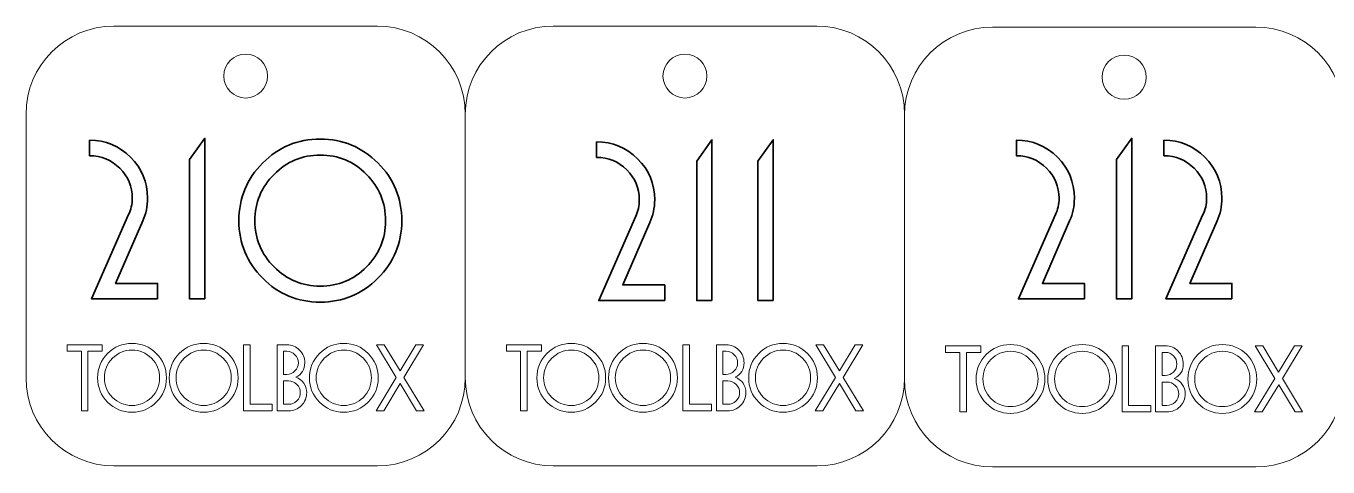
# Model space of a CAD drawing. Header units: inches. Extents: x 269 to 1026, y -294 to 278.
# Drawn here: x 269.5 to 417.7, y 123.6 to 173.7 of the extents above; entities that cross this region are included whole.
import ezdxf

# ---------------------------------------------------------------- set-up
doc = ezdxf.new("R2010")
doc.units = ezdxf.units.IN
doc.header["$MEASUREMENT"] = 0
doc.layers.add('Default', color=7, linetype='Continuous')

# ---------------------------------------------------------------- blocks, each defined once
blk = doc.blocks.new('block 373')
at = {"layer": 'Default', "color": 7, "lineweight": 35}
blk.add_lwpolyline([(289.83, 142.71), (288.09, 142.71), (288.09, 158.55), (289.83, 160.99), (289.83, 142.71)], dxfattribs=at)
for points, knots in [([(284.45, 142.71), (284.45, 142.71), (276.94, 142.71), (276.94, 142.71), (276.94, 142.71), (281.15, 152.31), (281.15, 152.31), (281.42, 152.86), (281.56, 153.48), (281.56, 154.18), (281.56, 155.5), (281.09, 156.63), (280.14, 157.57), (279.19, 158.52), (278.04, 158.99), (276.7, 158.99), (276.7, 158.99), (276.7, 160.76), (276.7, 160.76), (278.52, 160.76), (280.08, 160.11), (281.37, 158.83), (282.66, 157.55), (283.3, 156), (283.3, 154.18), (283.3, 153.24), (283.12, 152.38), (282.76, 151.58), (282.76, 151.58), (279.66, 144.48), (279.66, 144.48), (279.66, 144.48), (284.45, 144.48), (284.45, 144.48), (284.45, 144.48), (284.45, 142.71), (284.45, 142.71)], [0, 0, 0, 0, 1, 1, 1, 2, 2, 2, 3, 3, 3, 4, 4, 4, 5, 5, 5, 6, 6, 6, 7, 7, 7, 8, 8, 8, 9, 9, 9, 10, 10, 10, 11, 11, 11, 12, 12, 12, 12]), ([(312.24, 151.6), (312.24, 149.06), (311.34, 146.88), (309.52, 145.07), (307.71, 143.25), (305.52, 142.35), (302.96, 142.35), (300.39, 142.35), (298.21, 143.25), (296.41, 145.07), (294.6, 146.88), (293.7, 149.06), (293.7, 151.6), (293.7, 154.17), (294.6, 156.36), (296.41, 158.17), (298.21, 159.98), (300.39, 160.89), (302.96, 160.89), (305.52, 160.89), (307.71, 159.98), (309.52, 158.17), (311.34, 156.36), (312.24, 154.17), (312.24, 151.6)], [0, 0, 0, 0, 1, 1, 1, 2, 2, 2, 3, 3, 3, 4, 4, 4, 5, 5, 5, 6, 6, 6, 7, 7, 7, 8, 8, 8, 8]), ([(310.4, 151.6), (310.4, 153.67), (309.67, 155.43), (308.22, 156.88), (306.78, 158.34), (305.02, 159.07), (302.96, 159.07), (300.91, 159.07), (299.16, 158.34), (297.71, 156.88), (296.25, 155.43), (295.52, 153.67), (295.52, 151.6), (295.52, 149.56), (296.25, 147.81), (297.71, 146.35), (299.16, 144.9), (300.91, 144.17), (302.96, 144.17), (305.02, 144.17), (306.78, 144.9), (308.22, 146.35), (309.67, 147.81), (310.4, 149.56), (310.4, 151.6)], [0, 0, 0, 0, 1, 1, 1, 2, 2, 2, 3, 3, 3, 4, 4, 4, 5, 5, 5, 6, 6, 6, 7, 7, 7, 8, 8, 8, 8])]:
    blk.add_open_spline(points, degree=3, knots=knots, dxfattribs=at)
blk = doc.blocks.new('block 372')
at = {"layer": 'Default'}
blk.add_blockref('block 373', (0, 0), dxfattribs=at)
blk = doc.blocks.new('block 375')
at = {"layer": 'Default', "color": 7, "lineweight": 35}
for points in [[(347.55, 142.53), (345.81, 142.53), (345.81, 158.36), (347.55, 160.81), (347.55, 142.53)], [(354.52, 142.53), (352.78, 142.53), (352.78, 158.36), (354.52, 160.81), (354.52, 142.53)]]:
    blk.add_lwpolyline(points, dxfattribs=at)
blk.add_open_spline([(342.17, 142.53), (342.17, 142.53), (334.66, 142.53), (334.66, 142.53), (334.66, 142.53), (338.87, 152.12), (338.87, 152.12), (339.15, 152.68), (339.28, 153.3), (339.28, 154), (339.28, 155.31), (338.81, 156.44), (337.86, 157.39), (336.91, 158.33), (335.76, 158.81), (334.42, 158.81), (334.42, 158.81), (334.42, 160.57), (334.42, 160.57), (336.24, 160.57), (337.8, 159.93), (339.09, 158.65), (340.38, 157.37), (341.03, 155.82), (341.03, 154), (341.03, 153.06), (340.84, 152.19), (340.48, 151.4), (340.48, 151.4), (337.39, 144.3), (337.39, 144.3), (337.39, 144.3), (342.17, 144.3), (342.17, 144.3), (342.17, 144.3), (342.17, 142.53), (342.17, 142.53)], degree=3, knots=[0, 0, 0, 0, 1, 1, 1, 2, 2, 2, 3, 3, 3, 4, 4, 4, 5, 5, 5, 6, 6, 6, 7, 7, 7, 8, 8, 8, 9, 9, 9, 10, 10, 10, 11, 11, 11, 12, 12, 12, 12], dxfattribs=at)
blk = doc.blocks.new('block 374')
at = {"layer": 'Default'}
blk.add_blockref('block 375', (0, 0), dxfattribs=at)
blk = doc.blocks.new('block 377')
at = {"layer": 'Default', "color": 7, "lineweight": 35}
blk.add_lwpolyline([(395.33, 142.71), (393.59, 142.71), (393.59, 158.55), (395.33, 160.99), (395.33, 142.71)], dxfattribs=at)
for points in [[(389.95, 142.71), (389.95, 142.71), (382.43, 142.71), (382.43, 142.71), (382.43, 142.71), (386.65, 152.31), (386.65, 152.31), (386.92, 152.86), (387.06, 153.48), (387.06, 154.18), (387.06, 155.5), (386.59, 156.63), (385.64, 157.57), (384.69, 158.52), (383.54, 158.99), (382.2, 158.99), (382.2, 158.99), (382.2, 160.76), (382.2, 160.76), (384.02, 160.76), (385.57, 160.11), (386.87, 158.83), (388.16, 157.55), (388.8, 156), (388.8, 154.18), (388.8, 153.24), (388.62, 152.38), (388.26, 151.58), (388.26, 151.58), (385.16, 144.48), (385.16, 144.48), (385.16, 144.48), (389.95, 144.48), (389.95, 144.48), (389.95, 144.48), (389.95, 142.71), (389.95, 142.71)], [(406.74, 142.71), (406.74, 142.71), (399.23, 142.71), (399.23, 142.71), (399.23, 142.71), (403.44, 152.31), (403.44, 152.31), (403.72, 152.86), (403.86, 153.48), (403.86, 154.18), (403.86, 155.5), (403.38, 156.63), (402.43, 157.57), (401.48, 158.52), (400.34, 158.99), (398.99, 158.99), (398.99, 158.99), (398.99, 160.76), (398.99, 160.76), (400.81, 160.76), (402.37, 160.11), (403.66, 158.83), (404.95, 157.55), (405.6, 156), (405.6, 154.18), (405.6, 153.24), (405.42, 152.38), (405.05, 151.58), (405.05, 151.58), (401.96, 144.48), (401.96, 144.48), (401.96, 144.48), (406.74, 144.48), (406.74, 144.48), (406.74, 144.48), (406.74, 142.71), (406.74, 142.71)]]:
    blk.add_open_spline(points, degree=3, knots=[0, 0, 0, 0, 1, 1, 1, 2, 2, 2, 3, 3, 3, 4, 4, 4, 5, 5, 5, 6, 6, 6, 7, 7, 7, 8, 8, 8, 9, 9, 9, 10, 10, 10, 11, 11, 11, 12, 12, 12, 12], dxfattribs=at)
blk = doc.blocks.new('block 376')
at = {"layer": 'Default'}
blk.add_blockref('block 377', (0, 0), dxfattribs=at)
blk = doc.blocks.new('block 540')
at = {"layer": 'Default', "color": 240, "lineweight": 9}
blk.add_open_spline([(279.47, 123.74), (279.47, 123.74), (309.47, 123.74), (309.47, 123.74), (314.99, 123.74), (319.47, 128.22), (319.47, 133.74), (319.47, 133.74), (319.47, 163.74), (319.47, 163.74), (319.47, 169.26), (314.99, 173.74), (309.47, 173.74), (309.47, 173.74), (279.47, 173.74), (279.47, 173.74), (273.95, 173.74), (269.47, 169.26), (269.47, 163.74), (269.47, 163.74), (269.47, 133.74), (269.47, 133.74), (269.47, 128.22), (273.95, 123.74), (279.47, 123.74)], degree=3, knots=[0, 0, 0, 0, 1, 1, 1, 2, 2, 2, 3, 3, 3, 4, 4, 4, 5, 5, 5, 6, 6, 6, 7, 7, 7, 8, 8, 8, 8], dxfattribs=at)
blk = doc.blocks.new('block 541')
at = {"layer": 'Default', "color": 240, "lineweight": 9}
blk.add_open_spline([(291.97, 168.06), (291.97, 169.44), (293.09, 170.56), (294.47, 170.56), (295.85, 170.56), (296.97, 169.44), (296.97, 168.06), (296.97, 166.68), (295.85, 165.56), (294.47, 165.56), (293.09, 165.56), (291.97, 166.68), (291.97, 168.06)], degree=3, knots=[0, 0, 0, 0, 1, 1, 1, 2, 2, 2, 3, 3, 3, 4, 4, 4, 4], dxfattribs=at)
blk = doc.blocks.new('block 542')
at = {"layer": 'Default', "color": 7, "lineweight": 5}
blk.add_lwpolyline([(278.15, 136.76), (276.51, 136.76), (276.51, 129.98), (275.77, 129.98), (275.77, 136.76), (274.15, 136.76), (274.15, 137.51), (278.15, 137.51), (278.15, 136.76)], dxfattribs=at)
blk = doc.blocks.new('block 543')
at = {"layer": 'Default', "color": 7, "lineweight": 5}
blk.add_open_spline([(285.45, 133.74), (285.45, 132.66), (285.07, 131.74), (284.3, 130.98), (283.54, 130.21), (282.61, 129.83), (281.53, 129.83), (280.45, 129.83), (279.52, 130.21), (278.76, 130.98), (278, 131.74), (277.62, 132.66), (277.62, 133.74), (277.62, 134.82), (278, 135.75), (278.76, 136.51), (279.52, 137.28), (280.45, 137.66), (281.53, 137.66), (282.61, 137.66), (283.54, 137.28), (284.3, 136.51), (285.07, 135.75), (285.45, 134.82), (285.45, 133.74)], degree=3, knots=[0, 0, 0, 0, 1, 1, 1, 2, 2, 2, 3, 3, 3, 4, 4, 4, 5, 5, 5, 6, 6, 6, 7, 7, 7, 8, 8, 8, 8], dxfattribs=at)
blk = doc.blocks.new('block 544')
at = {"layer": 'Default', "color": 7, "lineweight": 5}
blk.add_open_spline([(284.67, 133.74), (284.67, 134.61), (284.37, 135.35), (283.75, 135.97), (283.14, 136.58), (282.4, 136.89), (281.53, 136.89), (280.67, 136.89), (279.93, 136.58), (279.31, 135.97), (278.7, 135.35), (278.39, 134.61), (278.39, 133.74), (278.39, 132.88), (278.7, 132.14), (279.31, 131.52), (279.93, 130.91), (280.67, 130.6), (281.53, 130.6), (282.4, 130.6), (283.14, 130.91), (283.75, 131.52), (284.37, 132.14), (284.67, 132.88), (284.67, 133.74)], degree=3, knots=[0, 0, 0, 0, 1, 1, 1, 2, 2, 2, 3, 3, 3, 4, 4, 4, 5, 5, 5, 6, 6, 6, 7, 7, 7, 8, 8, 8, 8], dxfattribs=at)
blk = doc.blocks.new('block 545')
at = {"layer": 'Default', "color": 7, "lineweight": 5}
blk.add_open_spline([(293.61, 133.74), (293.61, 132.66), (293.23, 131.74), (292.47, 130.98), (291.7, 130.21), (290.78, 129.83), (289.69, 129.83), (288.61, 129.83), (287.68, 130.21), (286.92, 130.98), (286.16, 131.74), (285.78, 132.66), (285.78, 133.74), (285.78, 134.82), (286.16, 135.75), (286.92, 136.51), (287.68, 137.28), (288.61, 137.66), (289.69, 137.66), (290.78, 137.66), (291.7, 137.28), (292.47, 136.51), (293.23, 135.75), (293.61, 134.82), (293.61, 133.74)], degree=3, knots=[0, 0, 0, 0, 1, 1, 1, 2, 2, 2, 3, 3, 3, 4, 4, 4, 5, 5, 5, 6, 6, 6, 7, 7, 7, 8, 8, 8, 8], dxfattribs=at)
blk = doc.blocks.new('block 546')
at = {"layer": 'Default', "color": 7, "lineweight": 5}
blk.add_open_spline([(292.83, 133.74), (292.83, 134.61), (292.53, 135.35), (291.92, 135.97), (291.3, 136.58), (290.56, 136.89), (289.69, 136.89), (288.83, 136.89), (288.09, 136.58), (287.47, 135.97), (286.86, 135.35), (286.55, 134.61), (286.55, 133.74), (286.55, 132.88), (286.86, 132.14), (287.47, 131.52), (288.09, 130.91), (288.83, 130.6), (289.69, 130.6), (290.56, 130.6), (291.3, 130.91), (291.92, 131.52), (292.53, 132.14), (292.83, 132.88), (292.83, 133.74)], degree=3, knots=[0, 0, 0, 0, 1, 1, 1, 2, 2, 2, 3, 3, 3, 4, 4, 4, 5, 5, 5, 6, 6, 6, 7, 7, 7, 8, 8, 8, 8], dxfattribs=at)
blk = doc.blocks.new('block 547')
at = {"layer": 'Default', "color": 7, "lineweight": 5}
blk.add_lwpolyline([(297.5, 129.98), (294.24, 129.98), (294.24, 137.51), (294.98, 137.51), (294.98, 130.73), (297.5, 130.73), (297.5, 129.98)], dxfattribs=at)
blk = doc.blocks.new('block 548')
at = {"layer": 'Default', "color": 7, "lineweight": 5}
blk.add_open_spline([(301.42, 132.06), (301.42, 131.49), (301.22, 131), (300.81, 130.59), (300.41, 130.19), (299.92, 129.98), (299.35, 129.98), (299.35, 129.98), (298.05, 129.98), (298.05, 129.98), (298.05, 129.98), (298.05, 137.51), (298.05, 137.51), (298.05, 137.51), (299.17, 137.51), (299.17, 137.51), (299.74, 137.51), (300.22, 137.31), (300.61, 136.9), (301.01, 136.5), (301.2, 136.01), (301.2, 135.44), (301.2, 134.69), (300.86, 134.14), (300.18, 133.81), (300.56, 133.67), (300.87, 133.44), (301.09, 133.13), (301.31, 132.82), (301.42, 132.46), (301.42, 132.06)], degree=3, knots=[0, 0, 0, 0, 1, 1, 1, 2, 2, 2, 3, 3, 3, 4, 4, 4, 5, 5, 5, 6, 6, 6, 7, 7, 7, 8, 8, 8, 9, 9, 9, 10, 10, 10, 10], dxfattribs=at)
blk = doc.blocks.new('block 549')
at = {"layer": 'Default', "color": 7, "lineweight": 5}
blk.add_open_spline([(300.47, 135.44), (300.47, 135.8), (300.34, 136.11), (300.08, 136.37), (299.83, 136.63), (299.52, 136.76), (299.17, 136.76), (299.17, 136.76), (298.79, 136.76), (298.79, 136.76), (298.79, 136.76), (298.79, 134.13), (298.79, 134.13), (298.79, 134.13), (299.14, 134.13), (299.14, 134.13), (299.51, 134.13), (299.82, 134.26), (300.08, 134.52), (300.34, 134.78), (300.47, 135.08), (300.47, 135.44)], degree=3, knots=[0, 0, 0, 0, 1, 1, 1, 2, 2, 2, 3, 3, 3, 4, 4, 4, 5, 5, 5, 6, 6, 6, 7, 7, 7, 7], dxfattribs=at)
blk = doc.blocks.new('block 550')
at = {"layer": 'Default', "color": 7, "lineweight": 5}
blk.add_open_spline([(300.69, 132.06), (300.69, 132.42), (300.56, 132.74), (300.29, 133), (300.03, 133.26), (299.71, 133.39), (299.34, 133.39), (299.34, 133.39), (298.79, 133.39), (298.79, 133.39), (298.79, 133.39), (298.79, 130.73), (298.79, 130.73), (298.79, 130.73), (299.34, 130.73), (299.34, 130.73), (299.71, 130.73), (300.03, 130.86), (300.29, 131.12), (300.56, 131.38), (300.69, 131.69), (300.69, 132.06)], degree=3, knots=[0, 0, 0, 0, 1, 1, 1, 2, 2, 2, 3, 3, 3, 4, 4, 4, 5, 5, 5, 6, 6, 6, 7, 7, 7, 7], dxfattribs=at)
blk = doc.blocks.new('block 551')
at = {"layer": 'Default', "color": 7, "lineweight": 5}
blk.add_open_spline([(309.56, 133.74), (309.56, 132.66), (309.18, 131.74), (308.42, 130.98), (307.65, 130.21), (306.73, 129.83), (305.64, 129.83), (304.56, 129.83), (303.63, 130.21), (302.87, 130.98), (302.11, 131.74), (301.73, 132.66), (301.73, 133.74), (301.73, 134.82), (302.11, 135.75), (302.87, 136.51), (303.63, 137.28), (304.56, 137.66), (305.64, 137.66), (306.73, 137.66), (307.65, 137.28), (308.42, 136.51), (309.18, 135.75), (309.56, 134.82), (309.56, 133.74)], degree=3, knots=[0, 0, 0, 0, 1, 1, 1, 2, 2, 2, 3, 3, 3, 4, 4, 4, 5, 5, 5, 6, 6, 6, 7, 7, 7, 8, 8, 8, 8], dxfattribs=at)
blk = doc.blocks.new('block 552')
at = {"layer": 'Default', "color": 7, "lineweight": 5}
blk.add_open_spline([(308.78, 133.74), (308.78, 134.61), (308.48, 135.35), (307.87, 135.97), (307.25, 136.58), (306.51, 136.89), (305.64, 136.89), (304.78, 136.89), (304.04, 136.58), (303.42, 135.97), (302.81, 135.35), (302.5, 134.61), (302.5, 133.74), (302.5, 132.88), (302.81, 132.14), (303.42, 131.52), (304.04, 130.91), (304.78, 130.6), (305.64, 130.6), (306.51, 130.6), (307.25, 130.91), (307.87, 131.52), (308.48, 132.14), (308.78, 132.88), (308.78, 133.74)], degree=3, knots=[0, 0, 0, 0, 1, 1, 1, 2, 2, 2, 3, 3, 3, 4, 4, 4, 5, 5, 5, 6, 6, 6, 7, 7, 7, 8, 8, 8, 8], dxfattribs=at)
blk = doc.blocks.new('block 553')
at = {"layer": 'Default', "color": 7, "lineweight": 5}
blk.add_lwpolyline([(314.79, 129.98), (313.92, 129.98), (312.06, 133.08), (310.18, 129.98), (309.31, 129.98), (311.62, 133.78), (309.37, 137.51), (310.24, 137.51), (312.05, 134.52), (313.86, 137.51), (314.73, 137.51), (312.49, 133.78), (314.79, 129.98)], dxfattribs=at)
blk = doc.blocks.new('block 554')
at = {"layer": 'Default', "color": 240, "lineweight": 9}
blk.add_open_spline([(329.47, 123.74), (329.47, 123.74), (359.47, 123.74), (359.47, 123.74), (364.99, 123.74), (369.47, 128.22), (369.47, 133.74), (369.47, 133.74), (369.47, 163.74), (369.47, 163.74), (369.47, 169.26), (364.99, 173.74), (359.47, 173.74), (359.47, 173.74), (329.47, 173.74), (329.47, 173.74), (323.95, 173.74), (319.47, 169.26), (319.47, 163.74), (319.47, 163.74), (319.47, 133.74), (319.47, 133.74), (319.47, 128.22), (323.95, 123.74), (329.47, 123.74)], degree=3, knots=[0, 0, 0, 0, 1, 1, 1, 2, 2, 2, 3, 3, 3, 4, 4, 4, 5, 5, 5, 6, 6, 6, 7, 7, 7, 8, 8, 8, 8], dxfattribs=at)
blk = doc.blocks.new('block 555')
at = {"layer": 'Default', "color": 240, "lineweight": 9}
blk.add_open_spline([(341.97, 168.06), (341.97, 169.44), (343.09, 170.56), (344.47, 170.56), (345.85, 170.56), (346.97, 169.44), (346.97, 168.06), (346.97, 166.68), (345.85, 165.56), (344.47, 165.56), (343.09, 165.56), (341.97, 166.68), (341.97, 168.06)], degree=3, knots=[0, 0, 0, 0, 1, 1, 1, 2, 2, 2, 3, 3, 3, 4, 4, 4, 4], dxfattribs=at)
blk = doc.blocks.new('block 556')
at = {"layer": 'Default', "color": 7, "lineweight": 5}
blk.add_lwpolyline([(328.15, 136.76), (326.51, 136.76), (326.51, 129.98), (325.77, 129.98), (325.77, 136.76), (324.15, 136.76), (324.15, 137.51), (328.15, 137.51), (328.15, 136.76)], dxfattribs=at)
blk = doc.blocks.new('block 557')
at = {"layer": 'Default', "color": 7, "lineweight": 5}
blk.add_open_spline([(335.45, 133.74), (335.45, 132.66), (335.07, 131.74), (334.3, 130.98), (333.54, 130.21), (332.61, 129.83), (331.53, 129.83), (330.45, 129.83), (329.52, 130.21), (328.76, 130.98), (328, 131.74), (327.62, 132.66), (327.62, 133.74), (327.62, 134.82), (328, 135.75), (328.76, 136.51), (329.52, 137.28), (330.45, 137.66), (331.53, 137.66), (332.61, 137.66), (333.54, 137.28), (334.3, 136.51), (335.07, 135.75), (335.45, 134.82), (335.45, 133.74)], degree=3, knots=[0, 0, 0, 0, 1, 1, 1, 2, 2, 2, 3, 3, 3, 4, 4, 4, 5, 5, 5, 6, 6, 6, 7, 7, 7, 8, 8, 8, 8], dxfattribs=at)
blk = doc.blocks.new('block 558')
at = {"layer": 'Default', "color": 7, "lineweight": 5}
blk.add_open_spline([(334.67, 133.74), (334.67, 134.61), (334.37, 135.35), (333.75, 135.97), (333.14, 136.58), (332.4, 136.89), (331.53, 136.89), (330.67, 136.89), (329.93, 136.58), (329.31, 135.97), (328.7, 135.35), (328.39, 134.61), (328.39, 133.74), (328.39, 132.88), (328.7, 132.14), (329.31, 131.52), (329.93, 130.91), (330.67, 130.6), (331.53, 130.6), (332.4, 130.6), (333.14, 130.91), (333.75, 131.52), (334.37, 132.14), (334.67, 132.88), (334.67, 133.74)], degree=3, knots=[0, 0, 0, 0, 1, 1, 1, 2, 2, 2, 3, 3, 3, 4, 4, 4, 5, 5, 5, 6, 6, 6, 7, 7, 7, 8, 8, 8, 8], dxfattribs=at)
blk = doc.blocks.new('block 559')
at = {"layer": 'Default', "color": 7, "lineweight": 5}
blk.add_open_spline([(343.61, 133.74), (343.61, 132.66), (343.23, 131.74), (342.47, 130.98), (341.7, 130.21), (340.78, 129.83), (339.69, 129.83), (338.61, 129.83), (337.68, 130.21), (336.92, 130.98), (336.16, 131.74), (335.78, 132.66), (335.78, 133.74), (335.78, 134.82), (336.16, 135.75), (336.92, 136.51), (337.68, 137.28), (338.61, 137.66), (339.69, 137.66), (340.78, 137.66), (341.7, 137.28), (342.47, 136.51), (343.23, 135.75), (343.61, 134.82), (343.61, 133.74)], degree=3, knots=[0, 0, 0, 0, 1, 1, 1, 2, 2, 2, 3, 3, 3, 4, 4, 4, 5, 5, 5, 6, 6, 6, 7, 7, 7, 8, 8, 8, 8], dxfattribs=at)
blk = doc.blocks.new('block 560')
at = {"layer": 'Default', "color": 7, "lineweight": 5}
blk.add_open_spline([(342.83, 133.74), (342.83, 134.61), (342.53, 135.35), (341.92, 135.97), (341.3, 136.58), (340.56, 136.89), (339.69, 136.89), (338.83, 136.89), (338.09, 136.58), (337.47, 135.97), (336.86, 135.35), (336.55, 134.61), (336.55, 133.74), (336.55, 132.88), (336.86, 132.14), (337.47, 131.52), (338.09, 130.91), (338.83, 130.6), (339.69, 130.6), (340.56, 130.6), (341.3, 130.91), (341.92, 131.52), (342.53, 132.14), (342.83, 132.88), (342.83, 133.74)], degree=3, knots=[0, 0, 0, 0, 1, 1, 1, 2, 2, 2, 3, 3, 3, 4, 4, 4, 5, 5, 5, 6, 6, 6, 7, 7, 7, 8, 8, 8, 8], dxfattribs=at)
blk = doc.blocks.new('block 561')
at = {"layer": 'Default', "color": 7, "lineweight": 5}
blk.add_lwpolyline([(347.5, 129.98), (344.24, 129.98), (344.24, 137.51), (344.98, 137.51), (344.98, 130.73), (347.5, 130.73), (347.5, 129.98)], dxfattribs=at)
blk = doc.blocks.new('block 562')
at = {"layer": 'Default', "color": 7, "lineweight": 5}
blk.add_open_spline([(351.42, 132.06), (351.42, 131.49), (351.22, 131), (350.81, 130.59), (350.41, 130.19), (349.92, 129.98), (349.35, 129.98), (349.35, 129.98), (348.05, 129.98), (348.05, 129.98), (348.05, 129.98), (348.05, 137.51), (348.05, 137.51), (348.05, 137.51), (349.17, 137.51), (349.17, 137.51), (349.74, 137.51), (350.22, 137.31), (350.61, 136.9), (351.01, 136.5), (351.2, 136.01), (351.2, 135.44), (351.2, 134.69), (350.86, 134.14), (350.18, 133.81), (350.56, 133.67), (350.87, 133.44), (351.09, 133.13), (351.31, 132.82), (351.42, 132.46), (351.42, 132.06)], degree=3, knots=[0, 0, 0, 0, 1, 1, 1, 2, 2, 2, 3, 3, 3, 4, 4, 4, 5, 5, 5, 6, 6, 6, 7, 7, 7, 8, 8, 8, 9, 9, 9, 10, 10, 10, 10], dxfattribs=at)
blk = doc.blocks.new('block 563')
at = {"layer": 'Default', "color": 7, "lineweight": 5}
blk.add_open_spline([(350.47, 135.44), (350.47, 135.8), (350.34, 136.11), (350.08, 136.37), (349.83, 136.63), (349.52, 136.76), (349.17, 136.76), (349.17, 136.76), (348.79, 136.76), (348.79, 136.76), (348.79, 136.76), (348.79, 134.13), (348.79, 134.13), (348.79, 134.13), (349.14, 134.13), (349.14, 134.13), (349.51, 134.13), (349.82, 134.26), (350.08, 134.52), (350.34, 134.78), (350.47, 135.08), (350.47, 135.44)], degree=3, knots=[0, 0, 0, 0, 1, 1, 1, 2, 2, 2, 3, 3, 3, 4, 4, 4, 5, 5, 5, 6, 6, 6, 7, 7, 7, 7], dxfattribs=at)
blk = doc.blocks.new('block 564')
at = {"layer": 'Default', "color": 7, "lineweight": 5}
blk.add_open_spline([(350.69, 132.06), (350.69, 132.42), (350.56, 132.74), (350.29, 133), (350.03, 133.26), (349.71, 133.39), (349.34, 133.39), (349.34, 133.39), (348.79, 133.39), (348.79, 133.39), (348.79, 133.39), (348.79, 130.73), (348.79, 130.73), (348.79, 130.73), (349.34, 130.73), (349.34, 130.73), (349.71, 130.73), (350.03, 130.86), (350.29, 131.12), (350.56, 131.38), (350.69, 131.69), (350.69, 132.06)], degree=3, knots=[0, 0, 0, 0, 1, 1, 1, 2, 2, 2, 3, 3, 3, 4, 4, 4, 5, 5, 5, 6, 6, 6, 7, 7, 7, 7], dxfattribs=at)
blk = doc.blocks.new('block 565')
at = {"layer": 'Default', "color": 7, "lineweight": 5}
blk.add_open_spline([(359.56, 133.74), (359.56, 132.66), (359.18, 131.74), (358.42, 130.98), (357.65, 130.21), (356.73, 129.83), (355.64, 129.83), (354.56, 129.83), (353.63, 130.21), (352.87, 130.98), (352.11, 131.74), (351.73, 132.66), (351.73, 133.74), (351.73, 134.82), (352.11, 135.75), (352.87, 136.51), (353.63, 137.28), (354.56, 137.66), (355.64, 137.66), (356.73, 137.66), (357.65, 137.28), (358.42, 136.51), (359.18, 135.75), (359.56, 134.82), (359.56, 133.74)], degree=3, knots=[0, 0, 0, 0, 1, 1, 1, 2, 2, 2, 3, 3, 3, 4, 4, 4, 5, 5, 5, 6, 6, 6, 7, 7, 7, 8, 8, 8, 8], dxfattribs=at)
blk = doc.blocks.new('block 566')
at = {"layer": 'Default', "color": 7, "lineweight": 5}
blk.add_open_spline([(358.78, 133.74), (358.78, 134.61), (358.48, 135.35), (357.87, 135.97), (357.25, 136.58), (356.51, 136.89), (355.64, 136.89), (354.78, 136.89), (354.04, 136.58), (353.42, 135.97), (352.81, 135.35), (352.5, 134.61), (352.5, 133.74), (352.5, 132.88), (352.81, 132.14), (353.42, 131.52), (354.04, 130.91), (354.78, 130.6), (355.64, 130.6), (356.51, 130.6), (357.25, 130.91), (357.87, 131.52), (358.48, 132.14), (358.78, 132.88), (358.78, 133.74)], degree=3, knots=[0, 0, 0, 0, 1, 1, 1, 2, 2, 2, 3, 3, 3, 4, 4, 4, 5, 5, 5, 6, 6, 6, 7, 7, 7, 8, 8, 8, 8], dxfattribs=at)
blk = doc.blocks.new('block 567')
at = {"layer": 'Default', "color": 7, "lineweight": 5}
blk.add_lwpolyline([(364.79, 129.98), (363.92, 129.98), (362.06, 133.08), (360.18, 129.98), (359.31, 129.98), (361.62, 133.78), (359.37, 137.51), (360.24, 137.51), (362.05, 134.52), (363.86, 137.51), (364.73, 137.51), (362.49, 133.78), (364.79, 129.98)], dxfattribs=at)
blk = doc.blocks.new('block 569')
at = {"layer": 'Default', "color": 240, "lineweight": 9}
blk.add_open_spline([(379.47, 123.61), (379.47, 123.61), (409.47, 123.61), (409.47, 123.61), (414.99, 123.61), (419.47, 128.09), (419.47, 133.61), (419.47, 133.61), (419.47, 163.61), (419.47, 163.61), (419.47, 169.13), (414.99, 173.61), (409.47, 173.61), (409.47, 173.61), (379.47, 173.61), (379.47, 173.61), (373.95, 173.61), (369.47, 169.13), (369.47, 163.61), (369.47, 163.61), (369.47, 133.61), (369.47, 133.61), (369.47, 128.09), (373.95, 123.61), (379.47, 123.61)], degree=3, knots=[0, 0, 0, 0, 1, 1, 1, 2, 2, 2, 3, 3, 3, 4, 4, 4, 5, 5, 5, 6, 6, 6, 7, 7, 7, 8, 8, 8, 8], dxfattribs=at)
blk = doc.blocks.new('block 570')
at = {"layer": 'Default', "color": 240, "lineweight": 9}
blk.add_open_spline([(391.97, 167.93), (391.97, 169.31), (393.09, 170.43), (394.47, 170.43), (395.85, 170.43), (396.97, 169.31), (396.97, 167.93), (396.97, 166.55), (395.85, 165.43), (394.47, 165.43), (393.09, 165.43), (391.97, 166.55), (391.97, 167.93)], degree=3, knots=[0, 0, 0, 0, 1, 1, 1, 2, 2, 2, 3, 3, 3, 4, 4, 4, 4], dxfattribs=at)
blk = doc.blocks.new('block 572')
at = {"layer": 'Default', "color": 7, "lineweight": 5}
blk.add_lwpolyline([(378.15, 136.63), (376.51, 136.63), (376.51, 129.86), (375.77, 129.86), (375.77, 136.63), (374.15, 136.63), (374.15, 137.38), (378.15, 137.38), (378.15, 136.63)], dxfattribs=at)
blk = doc.blocks.new('block 573')
at = {"layer": 'Default', "color": 7, "lineweight": 5}
blk.add_open_spline([(385.45, 133.61), (385.45, 132.54), (385.07, 131.61), (384.3, 130.85), (383.54, 130.08), (382.61, 129.7), (381.53, 129.7), (380.45, 129.7), (379.52, 130.08), (378.76, 130.85), (378, 131.61), (377.62, 132.54), (377.62, 133.61), (377.62, 134.7), (378, 135.62), (378.76, 136.39), (379.52, 137.15), (380.45, 137.53), (381.53, 137.53), (382.61, 137.53), (383.54, 137.15), (384.3, 136.39), (385.07, 135.62), (385.45, 134.7), (385.45, 133.61)], degree=3, knots=[0, 0, 0, 0, 1, 1, 1, 2, 2, 2, 3, 3, 3, 4, 4, 4, 5, 5, 5, 6, 6, 6, 7, 7, 7, 8, 8, 8, 8], dxfattribs=at)
blk = doc.blocks.new('block 574')
at = {"layer": 'Default', "color": 7, "lineweight": 5}
blk.add_open_spline([(384.67, 133.61), (384.67, 134.48), (384.37, 135.23), (383.75, 135.84), (383.14, 136.46), (382.4, 136.76), (381.53, 136.76), (380.67, 136.76), (379.93, 136.46), (379.31, 135.84), (378.7, 135.23), (378.39, 134.48), (378.39, 133.61), (378.39, 132.75), (378.7, 132.01), (379.31, 131.39), (379.93, 130.78), (380.67, 130.47), (381.53, 130.47), (382.4, 130.47), (383.14, 130.78), (383.75, 131.39), (384.37, 132.01), (384.67, 132.75), (384.67, 133.61)], degree=3, knots=[0, 0, 0, 0, 1, 1, 1, 2, 2, 2, 3, 3, 3, 4, 4, 4, 5, 5, 5, 6, 6, 6, 7, 7, 7, 8, 8, 8, 8], dxfattribs=at)
blk = doc.blocks.new('block 575')
at = {"layer": 'Default', "color": 7, "lineweight": 5}
blk.add_open_spline([(393.61, 133.61), (393.61, 132.54), (393.23, 131.61), (392.47, 130.85), (391.7, 130.08), (390.78, 129.7), (389.69, 129.7), (388.61, 129.7), (387.68, 130.08), (386.92, 130.85), (386.16, 131.61), (385.78, 132.54), (385.78, 133.61), (385.78, 134.7), (386.16, 135.62), (386.92, 136.39), (387.68, 137.15), (388.61, 137.53), (389.69, 137.53), (390.78, 137.53), (391.7, 137.15), (392.47, 136.39), (393.23, 135.62), (393.61, 134.7), (393.61, 133.61)], degree=3, knots=[0, 0, 0, 0, 1, 1, 1, 2, 2, 2, 3, 3, 3, 4, 4, 4, 5, 5, 5, 6, 6, 6, 7, 7, 7, 8, 8, 8, 8], dxfattribs=at)
blk = doc.blocks.new('block 576')
at = {"layer": 'Default', "color": 7, "lineweight": 5}
blk.add_open_spline([(392.83, 133.61), (392.83, 134.48), (392.53, 135.23), (391.92, 135.84), (391.3, 136.46), (390.56, 136.76), (389.69, 136.76), (388.83, 136.76), (388.09, 136.46), (387.47, 135.84), (386.86, 135.23), (386.55, 134.48), (386.55, 133.61), (386.55, 132.75), (386.86, 132.01), (387.47, 131.39), (388.09, 130.78), (388.83, 130.47), (389.69, 130.47), (390.56, 130.47), (391.3, 130.78), (391.92, 131.39), (392.53, 132.01), (392.83, 132.75), (392.83, 133.61)], degree=3, knots=[0, 0, 0, 0, 1, 1, 1, 2, 2, 2, 3, 3, 3, 4, 4, 4, 5, 5, 5, 6, 6, 6, 7, 7, 7, 8, 8, 8, 8], dxfattribs=at)
blk = doc.blocks.new('block 577')
at = {"layer": 'Default', "color": 7, "lineweight": 5}
blk.add_lwpolyline([(397.5, 129.86), (394.24, 129.86), (394.24, 137.38), (394.98, 137.38), (394.98, 130.6), (397.5, 130.6), (397.5, 129.86)], dxfattribs=at)
blk = doc.blocks.new('block 578')
at = {"layer": 'Default', "color": 7, "lineweight": 5}
blk.add_open_spline([(401.42, 131.93), (401.42, 131.36), (401.22, 130.87), (400.81, 130.46), (400.41, 130.06), (399.92, 129.86), (399.35, 129.86), (399.35, 129.86), (398.05, 129.86), (398.05, 129.86), (398.05, 129.86), (398.05, 137.38), (398.05, 137.38), (398.05, 137.38), (399.17, 137.38), (399.17, 137.38), (399.74, 137.38), (400.22, 137.18), (400.61, 136.78), (401.01, 136.37), (401.2, 135.89), (401.2, 135.31), (401.2, 134.56), (400.86, 134.01), (400.18, 133.68), (400.56, 133.54), (400.87, 133.31), (401.09, 133), (401.31, 132.69), (401.42, 132.33), (401.42, 131.93)], degree=3, knots=[0, 0, 0, 0, 1, 1, 1, 2, 2, 2, 3, 3, 3, 4, 4, 4, 5, 5, 5, 6, 6, 6, 7, 7, 7, 8, 8, 8, 9, 9, 9, 10, 10, 10, 10], dxfattribs=at)
blk = doc.blocks.new('block 579')
at = {"layer": 'Default', "color": 7, "lineweight": 5}
blk.add_open_spline([(400.47, 135.31), (400.47, 135.67), (400.34, 135.98), (400.08, 136.24), (399.83, 136.5), (399.52, 136.63), (399.17, 136.63), (399.17, 136.63), (398.79, 136.63), (398.79, 136.63), (398.79, 136.63), (398.79, 134.01), (398.79, 134.01), (398.79, 134.01), (399.14, 134.01), (399.14, 134.01), (399.51, 134.01), (399.82, 134.14), (400.08, 134.39), (400.34, 134.65), (400.47, 134.96), (400.47, 135.31)], degree=3, knots=[0, 0, 0, 0, 1, 1, 1, 2, 2, 2, 3, 3, 3, 4, 4, 4, 5, 5, 5, 6, 6, 6, 7, 7, 7, 7], dxfattribs=at)
blk = doc.blocks.new('block 580')
at = {"layer": 'Default', "color": 7, "lineweight": 5}
blk.add_open_spline([(400.69, 131.93), (400.69, 132.3), (400.56, 132.61), (400.29, 132.87), (400.03, 133.13), (399.71, 133.26), (399.34, 133.26), (399.34, 133.26), (398.79, 133.26), (398.79, 133.26), (398.79, 133.26), (398.79, 130.6), (398.79, 130.6), (398.79, 130.6), (399.34, 130.6), (399.34, 130.6), (399.71, 130.6), (400.03, 130.73), (400.29, 130.99), (400.56, 131.25), (400.69, 131.56), (400.69, 131.93)], degree=3, knots=[0, 0, 0, 0, 1, 1, 1, 2, 2, 2, 3, 3, 3, 4, 4, 4, 5, 5, 5, 6, 6, 6, 7, 7, 7, 7], dxfattribs=at)
blk = doc.blocks.new('block 581')
at = {"layer": 'Default', "color": 7, "lineweight": 5}
blk.add_open_spline([(409.56, 133.61), (409.56, 132.54), (409.18, 131.61), (408.42, 130.85), (407.65, 130.08), (406.73, 129.7), (405.64, 129.7), (404.56, 129.7), (403.63, 130.08), (402.87, 130.85), (402.11, 131.61), (401.73, 132.54), (401.73, 133.61), (401.73, 134.7), (402.11, 135.62), (402.87, 136.39), (403.63, 137.15), (404.56, 137.53), (405.64, 137.53), (406.73, 137.53), (407.65, 137.15), (408.42, 136.39), (409.18, 135.62), (409.56, 134.7), (409.56, 133.61)], degree=3, knots=[0, 0, 0, 0, 1, 1, 1, 2, 2, 2, 3, 3, 3, 4, 4, 4, 5, 5, 5, 6, 6, 6, 7, 7, 7, 8, 8, 8, 8], dxfattribs=at)
blk = doc.blocks.new('block 582')
at = {"layer": 'Default', "color": 7, "lineweight": 5}
blk.add_open_spline([(408.78, 133.61), (408.78, 134.48), (408.48, 135.23), (407.87, 135.84), (407.25, 136.46), (406.51, 136.76), (405.64, 136.76), (404.78, 136.76), (404.04, 136.46), (403.42, 135.84), (402.81, 135.23), (402.5, 134.48), (402.5, 133.61), (402.5, 132.75), (402.81, 132.01), (403.42, 131.39), (404.04, 130.78), (404.78, 130.47), (405.64, 130.47), (406.51, 130.47), (407.25, 130.78), (407.87, 131.39), (408.48, 132.01), (408.78, 132.75), (408.78, 133.61)], degree=3, knots=[0, 0, 0, 0, 1, 1, 1, 2, 2, 2, 3, 3, 3, 4, 4, 4, 5, 5, 5, 6, 6, 6, 7, 7, 7, 8, 8, 8, 8], dxfattribs=at)
blk = doc.blocks.new('block 583')
at = {"layer": 'Default', "color": 7, "lineweight": 5}
blk.add_lwpolyline([(414.79, 129.86), (413.92, 129.86), (412.06, 132.96), (410.18, 129.86), (409.31, 129.86), (411.62, 133.66), (409.37, 137.38), (410.24, 137.38), (412.05, 134.39), (413.86, 137.38), (414.73, 137.38), (412.49, 133.66), (414.79, 129.86)], dxfattribs=at)
blk = doc.blocks.new('block 571')
at = {"layer": 'Default'}
for name in ['block 572', 'block 573', 'block 574', 'block 575', 'block 576', 'block 577', 'block 578', 'block 579', 'block 581', 'block 582', 'block 583', 'block 580']:
    blk.add_blockref(name, (0, 0), dxfattribs=at)
blk = doc.blocks.new('block 568')
at = {"layer": 'Default'}
for name in ['block 569', 'block 570', 'block 571']:
    blk.add_blockref(name, (0, 0), dxfattribs=at)

msp = doc.modelspace()

# ---------------------------------------------------------------- block references
at = {"layer": 'Default'}
for name in ['block 540', 'block 554', 'block 568', 'block 541', 'block 555', 'block 372', 'block 374', 'block 376', 'block 542', 'block 543', 'block 544', 'block 545', 'block 546', 'block 547', 'block 548', 'block 549', 'block 551', 'block 552', 'block 553', 'block 556', 'block 557', 'block 558', 'block 559', 'block 560', 'block 561', 'block 562', 'block 563', 'block 565', 'block 566', 'block 567', 'block 550', 'block 564']:
    msp.add_blockref(name, (0, 0), dxfattribs=at)

doc.saveas('drawing.dxf')
